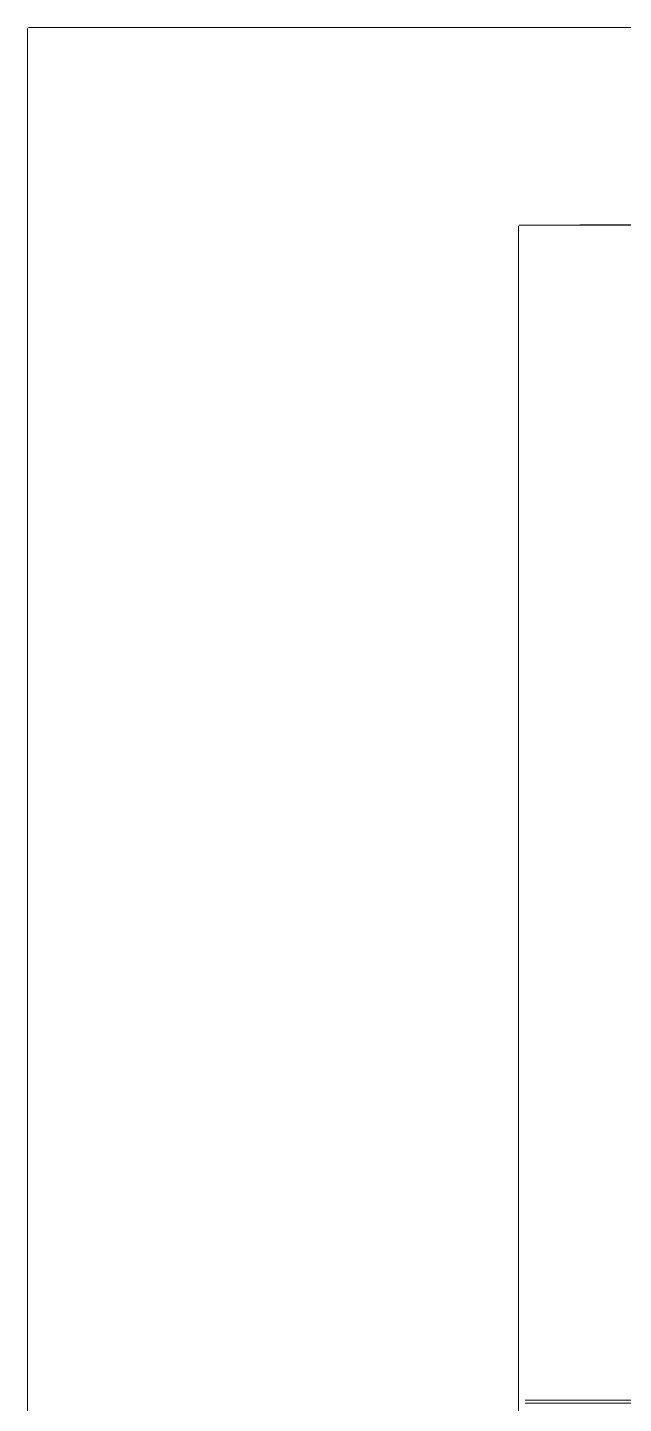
# Model space of a CAD drawing. Extents: x 233 to 5195, y 274 to 7291.
# Drawn here: x 233 to 951, y 5634 to 7291 of the extents above; entities that cross this region are included whole.
import ezdxf

# ---------------------------------------------------------------- set-up
doc = ezdxf.new("R2010")
doc.units = 0
doc.layers.add('TRACE_STRAIGHT', color=5, linetype='Continuous', lineweight=0)

msp = doc.modelspace()

# ---------------------------------------------------------------- linework, layer by layer
at = {"layer": 'TRACE_STRAIGHT', "color": 5}
for p, q in [((234.4, 7290.7), (5194.4, 7290.7)), ((233.3, 7289.6), (233.3, 274.6)), ((825, 7052), (825, 512)), ((825.6, 7052.6), (4956.9, 7052.6)), ((899, 7053), (1123, 7053)), ((833.1, 5637.8), (2705.6, 5637.8)), ((833.1, 5634.5), (1175.6, 5634.5))]:
    msp.add_line(p, q, dxfattribs=at)

doc.saveas('drawing.dxf')
